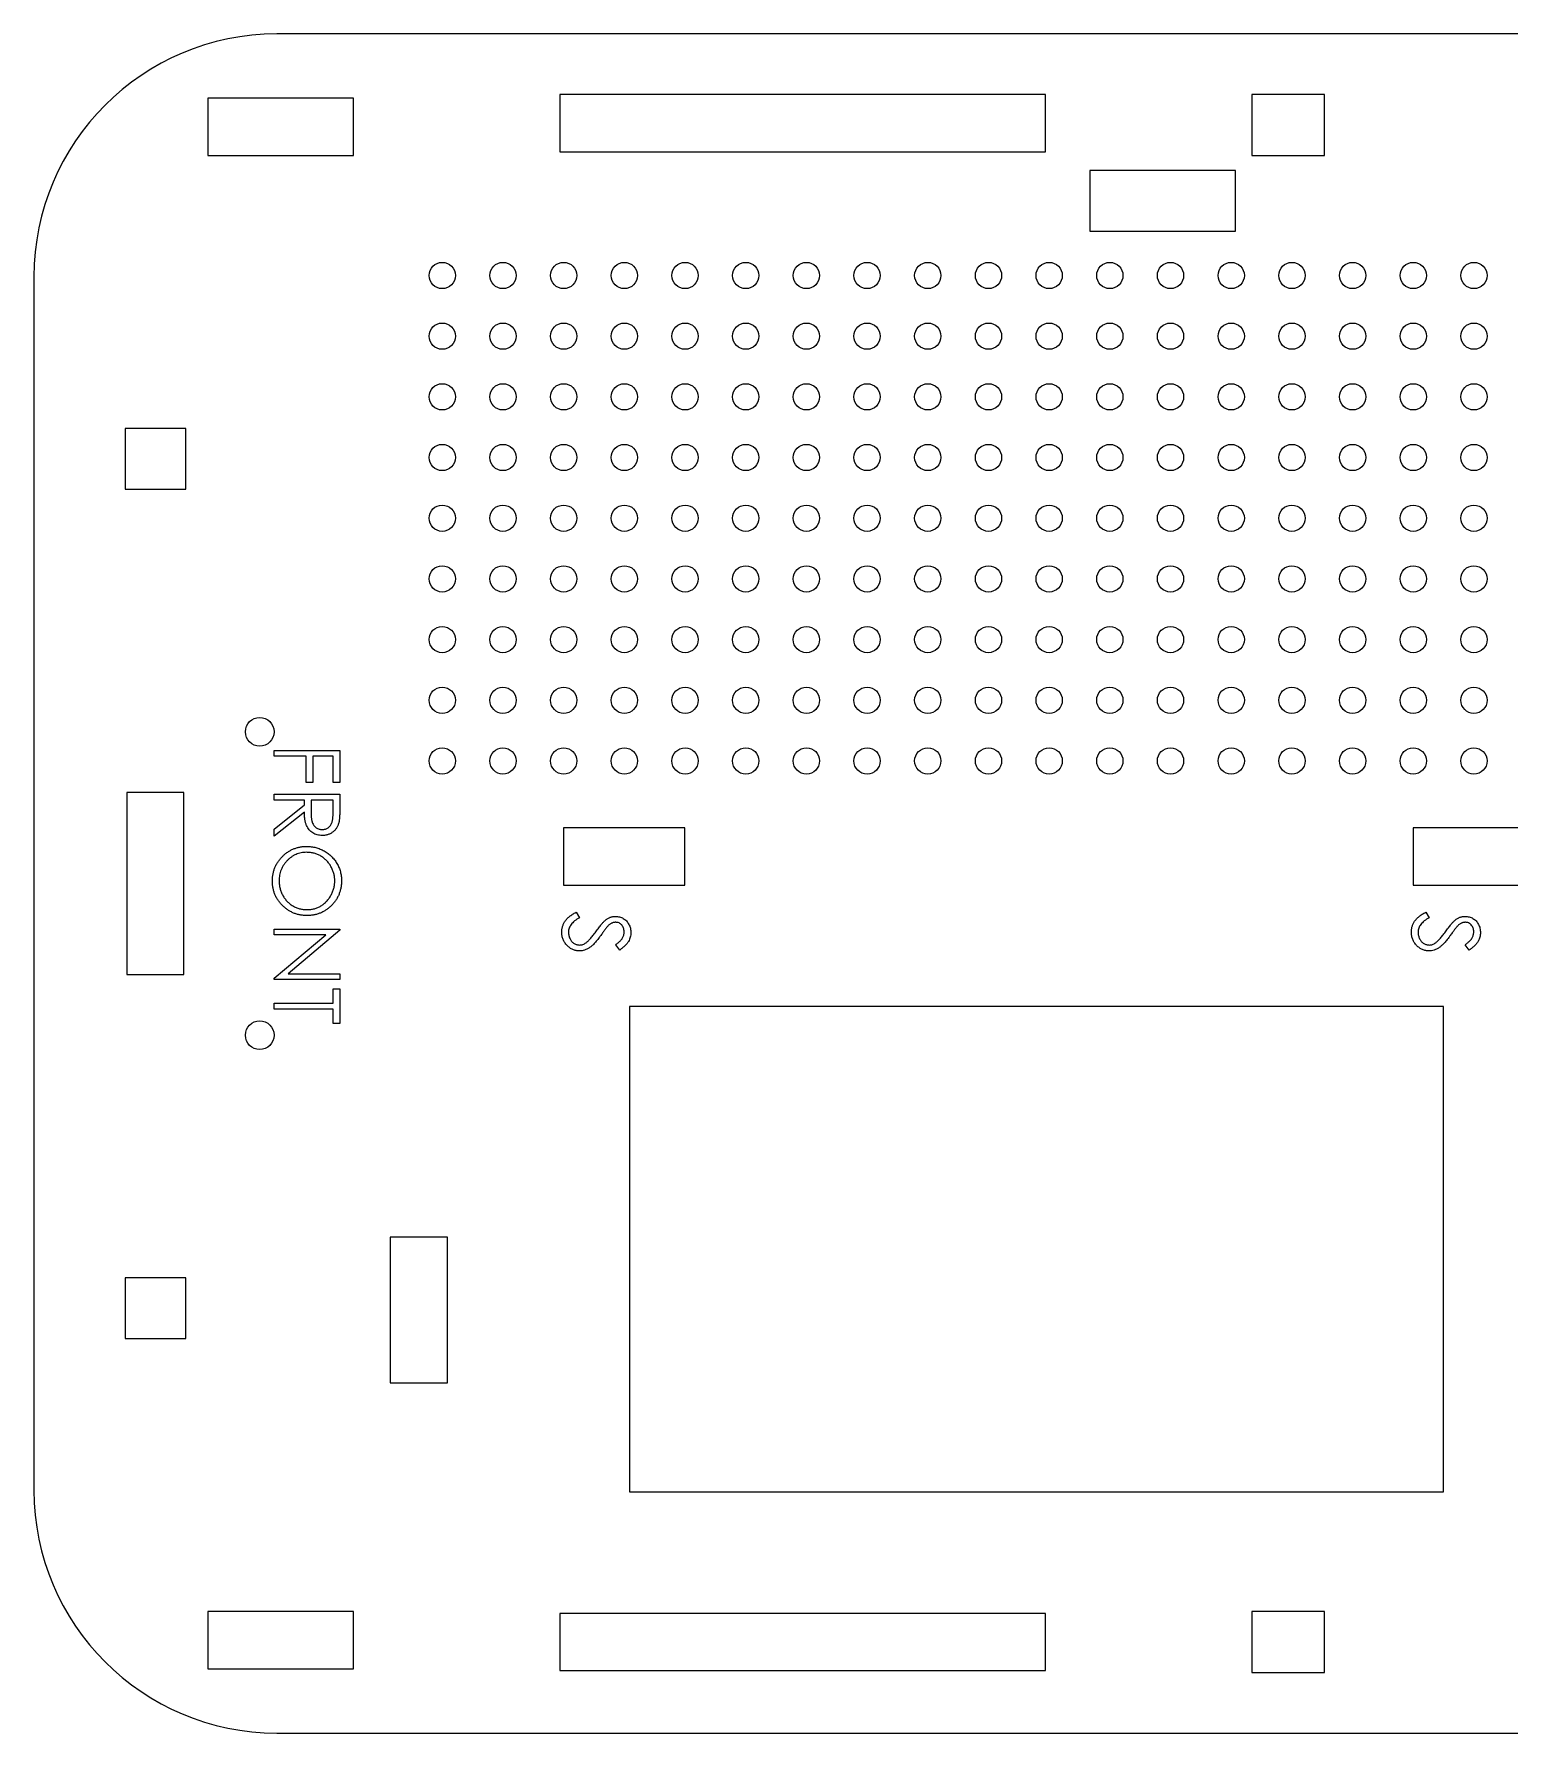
# Model space of a CAD drawing. Header units: inches. Extents: x -7.2 to 7.2, y -3.5 to 3.5.
# Drawn here: x -7.15 to -1.07, y -3.5 to 3.5 of the extents above; entities that cross this region are included whole.
import ezdxf

# ---------------------------------------------------------------- set-up
doc = ezdxf.new("R2010")
doc.units = ezdxf.units.IN
doc.header["$MEASUREMENT"] = 0

msp = doc.modelspace()

# ---------------------------------------------------------------- linework, layer by layer
at = {"color": 1, "linetype": 'Continuous', "lineweight": 5}
for p, q in [((6.15, 3.5), (-6.15, 3.5)), ((-5.8333, 3.236), (-6.4333, 3.236)), ((-6.4333, 3.236), (-6.4333, 3)), ((-5.8333, 3), (-5.8333, 3.236)), ((-2.9833, 3.25), (-4.9833, 3.25)), ((-4.9833, 3.25), (-4.9833, 3.014)), ((-2.9833, 3.014), (-2.9833, 3.25)), ((-1.8333, 3.25), (-2.1333, 3.25)), ((-2.1333, 3.25), (-2.1333, 3)), ((-1.8333, 3), (-1.8333, 3.25)), ((-4.9833, 3.014), (-2.9833, 3.014)), ((-6.4333, 3), (-5.8333, 3)), ((-2.1333, 3), (-1.8333, 3)), ((-2.2, 2.9375), (-2.8, 2.9375)), ((-2.8, 2.9375), (-2.8, 2.6875)), ((-2.2, 2.6875), (-2.2, 2.9375)), ((-2.8, 2.6875), (-2.2, 2.6875)), ((-7.15, 2.5), (-7.15, -2.5)), ((-6.525, 1.875), (-6.775, 1.875)), ((-6.775, 1.875), (-6.775, 1.625)), ((-6.525, 1.625), (-6.525, 1.875)), ((-6.775, 1.625), (-6.525, 1.625)), ((-6.5325, 0.375), (-6.7675, 0.375)), ((-6.7675, 0.375), (-6.7675, -0.375)), ((-6.5325, -0.375), (-6.5325, 0.375)), ((-4.469, 0.229), (-4.969, 0.229)), ((-4.969, 0.229), (-4.969, -0.007)), ((-4.469, -0.007), (-4.469, 0.229)), ((-0.969, 0.229), (-1.469, 0.229)), ((-1.469, 0.229), (-1.469, -0.007)), ((-4.969, -0.007), (-4.469, -0.007)), ((-1.469, -0.007), (-0.969, -0.007)), ((-6.7675, -0.375), (-6.5325, -0.375)), ((-6.1609, -0.3958), (-6.1609, -0.3903)), ((-1.343, -0.507), (-4.6964, -0.507)), ((-4.6964, -0.507), (-4.6964, -2.507)), ((-1.343, -2.507), (-1.343, -0.507)), ((-5.4464, -1.457), (-5.6824, -1.457)), ((-5.6824, -1.457), (-5.6824, -2.057)), ((-5.4464, -2.057), (-5.4464, -1.457)), ((-6.525, -1.625), (-6.775, -1.625)), ((-6.775, -1.625), (-6.775, -1.875)), ((-6.525, -1.875), (-6.525, -1.625)), ((-6.775, -1.875), (-6.525, -1.875)), ((-5.6824, -2.057), (-5.4464, -2.057)), ((-4.6964, -2.507), (-1.343, -2.507)), ((-5.8333, -3), (-6.4333, -3)), ((-6.4333, -3), (-6.4333, -3.236)), ((-5.8333, -3.236), (-5.8333, -3)), ((-2.9833, -3.007), (-4.9833, -3.007)), ((-4.9833, -3.007), (-4.9833, -3.243)), ((-2.9833, -3.243), (-2.9833, -3.007)), ((-1.8333, -3), (-2.1333, -3)), ((-2.1333, -3), (-2.1333, -3.25)), ((-1.8333, -3.25), (-1.8333, -3)), ((-6.4333, -3.236), (-5.8333, -3.236)), ((-4.9833, -3.243), (-2.9833, -3.243)), ((-2.1333, -3.25), (-1.8333, -3.25)), ((-6.15, -3.5), (6.15, -3.5))]:
    msp.add_line(p, q, dxfattribs=at)
at = {"color": 2, "linetype": 'Continuous', "lineweight": 5}
for p, q in [((-6.1609, 0.5486), (-5.8901, 0.5486)), ((-6.1609, 0.5243), (-6.1609, 0.5486)), ((-6.029, 0.5243), (-6.1609, 0.5243)), ((-6.029, 0.4167), (-6.029, 0.5243)), ((-6.0012, 0.5243), (-6.0012, 0.4167)), ((-5.9179, 0.5243), (-6.0012, 0.5243)), ((-5.9179, 0.4167), (-5.9179, 0.5243)), ((-5.8901, 0.5486), (-5.8901, 0.4167)), ((-6.1609, 0.3681), (-5.8901, 0.3681)), ((-6.1609, 0.3438), (-6.1609, 0.3681)), ((-6.0012, 0.4167), (-6.029, 0.4167)), ((-5.8901, 0.4167), (-5.9179, 0.4167)), ((-5.8901, 0.3681), (-5.8901, 0.3139)), ((-6.0359, 0.3438), (-6.1609, 0.3438)), ((-6.1609, 0.2245), (-6.0359, 0.324)), ((-6.0359, 0.2939), (-6.1609, 0.1944)), ((-6.0359, 0.324), (-6.0359, 0.3438)), ((-6.0082, 0.3438), (-6.0085, 0.2942)), ((-5.9179, 0.3438), (-6.0082, 0.3438)), ((-5.9179, 0.293), (-5.9179, 0.3438)), ((-6.1609, 0.1944), (-6.1609, 0.2245)), ((-4.9168, -0.1181), (-4.903, -0.141)), ((-1.4168, -0.1181), (-1.403, -0.141)), ((-6.1609, -0.1875), (-5.8901, -0.1875)), ((-6.1609, -0.2118), (-6.1609, -0.1875)), ((-5.8901, -0.1926), (-6.1033, -0.3715)), ((-5.8901, -0.1875), (-5.8901, -0.1926)), ((-6.1609, -0.3903), (-5.9483, -0.2118)), ((-5.9483, -0.2118), (-6.1609, -0.2118)), ((-4.7371, -0.2744), (-4.7537, -0.2524)), ((-1.2371, -0.2744), (-1.2537, -0.2524)), ((-5.8901, -0.3958), (-6.1609, -0.3958)), ((-6.1033, -0.3715), (-5.8901, -0.3715)), ((-5.8901, -0.3715), (-5.8901, -0.3958)), ((-5.9179, -0.434), (-5.8901, -0.434)), ((-5.9179, -0.4931), (-5.9179, -0.434)), ((-5.8901, -0.434), (-5.8901, -0.5764)), ((-6.1609, -0.5174), (-6.1609, -0.4931)), ((-6.1609, -0.4931), (-5.9179, -0.4931)), ((-5.9179, -0.5174), (-6.1609, -0.5174)), ((-5.9179, -0.5764), (-5.9179, -0.5174)), ((-5.8901, -0.5764), (-5.9179, -0.5764))]:
    msp.add_line(p, q, dxfattribs=at)
at = {"color": 1, "linetype": 'Continuous', "lineweight": 5}
for centre, radius in [((-5.468, 2.505), 0.0541), ((-5.218, 2.505), 0.0541), ((-4.968, 2.505), 0.0541), ((-4.718, 2.505), 0.0541), ((-4.468, 2.505), 0.0541), ((-4.218, 2.505), 0.0541), ((-3.968, 2.505), 0.0541), ((-3.718, 2.505), 0.0541), ((-3.468, 2.505), 0.0541), ((-3.218, 2.505), 0.0541), ((-2.968, 2.505), 0.0541), ((-2.718, 2.505), 0.0541), ((-2.468, 2.505), 0.0541), ((-2.218, 2.505), 0.0541), ((-1.968, 2.505), 0.0541), ((-1.718, 2.505), 0.0541), ((-1.468, 2.505), 0.0541), ((-1.218, 2.505), 0.0541), ((-5.468, 2.255), 0.0541), ((-5.218, 2.255), 0.0541), ((-4.968, 2.255), 0.0541), ((-4.718, 2.255), 0.0541), ((-4.468, 2.255), 0.0541), ((-4.218, 2.255), 0.0541), ((-3.968, 2.255), 0.0541), ((-3.718, 2.255), 0.0541), ((-3.468, 2.255), 0.0541), ((-3.218, 2.255), 0.0541), ((-2.968, 2.255), 0.0541), ((-2.718, 2.255), 0.0541), ((-2.468, 2.255), 0.0541), ((-2.218, 2.255), 0.0541), ((-1.968, 2.255), 0.0541), ((-1.718, 2.255), 0.0541), ((-1.468, 2.255), 0.0541), ((-1.218, 2.255), 0.0541), ((-5.468, 2.005), 0.0541), ((-5.218, 2.005), 0.0541), ((-4.968, 2.005), 0.0541), ((-4.718, 2.005), 0.0541), ((-4.468, 2.005), 0.0541), ((-4.218, 2.005), 0.0541), ((-3.968, 2.005), 0.0541), ((-3.718, 2.005), 0.0541), ((-3.468, 2.005), 0.0541), ((-3.218, 2.005), 0.0541), ((-2.968, 2.005), 0.0541), ((-2.718, 2.005), 0.0541), ((-2.468, 2.005), 0.0541), ((-2.218, 2.005), 0.0541), ((-1.968, 2.005), 0.0541), ((-1.718, 2.005), 0.0541), ((-1.468, 2.005), 0.0541), ((-1.218, 2.005), 0.0541), ((-5.468, 1.755), 0.0541), ((-5.218, 1.755), 0.0541), ((-4.968, 1.755), 0.0541), ((-4.718, 1.755), 0.0541), ((-4.468, 1.755), 0.0541), ((-4.218, 1.755), 0.0541), ((-3.968, 1.755), 0.0541), ((-3.718, 1.755), 0.0541), ((-3.468, 1.755), 0.0541), ((-3.218, 1.755), 0.0541), ((-2.968, 1.755), 0.0541), ((-2.718, 1.755), 0.0541), ((-2.468, 1.755), 0.0541), ((-2.218, 1.755), 0.0541), ((-1.968, 1.755), 0.0541), ((-1.718, 1.755), 0.0541), ((-1.468, 1.755), 0.0541), ((-1.218, 1.755), 0.0541), ((-5.468, 1.505), 0.0541), ((-5.218, 1.505), 0.0541), ((-4.968, 1.505), 0.0541), ((-4.718, 1.505), 0.0541), ((-4.468, 1.505), 0.0541), ((-4.218, 1.505), 0.0541), ((-3.968, 1.505), 0.0541), ((-3.718, 1.505), 0.0541), ((-3.468, 1.505), 0.0541), ((-3.218, 1.505), 0.0541), ((-2.968, 1.505), 0.0541), ((-2.718, 1.505), 0.0541), ((-2.468, 1.505), 0.0541), ((-2.218, 1.505), 0.0541), ((-1.968, 1.505), 0.0541), ((-1.718, 1.505), 0.0541), ((-1.468, 1.505), 0.0541), ((-1.218, 1.505), 0.0541), ((-5.468, 1.255), 0.0541), ((-5.218, 1.255), 0.0541), ((-4.968, 1.255), 0.0541), ((-4.718, 1.255), 0.0541), ((-4.468, 1.255), 0.0541), ((-4.218, 1.255), 0.0541), ((-3.968, 1.255), 0.0541), ((-3.718, 1.255), 0.0541), ((-3.468, 1.255), 0.0541), ((-3.218, 1.255), 0.0541), ((-2.968, 1.255), 0.0541), ((-2.718, 1.255), 0.0541), ((-2.468, 1.255), 0.0541), ((-2.218, 1.255), 0.0541), ((-1.968, 1.255), 0.0541), ((-1.718, 1.255), 0.0541), ((-1.468, 1.255), 0.0541), ((-1.218, 1.255), 0.0541), ((-5.468, 1.005), 0.0541), ((-5.218, 1.005), 0.0541), ((-4.968, 1.005), 0.0541), ((-4.718, 1.005), 0.0541), ((-4.468, 1.005), 0.0541), ((-4.218, 1.005), 0.0541), ((-3.968, 1.005), 0.0541), ((-3.718, 1.005), 0.0541), ((-3.468, 1.005), 0.0541), ((-3.218, 1.005), 0.0541), ((-2.968, 1.005), 0.0541), ((-2.718, 1.005), 0.0541), ((-2.468, 1.005), 0.0541), ((-2.218, 1.005), 0.0541), ((-1.968, 1.005), 0.0541), ((-1.718, 1.005), 0.0541), ((-1.468, 1.005), 0.0541), ((-1.218, 1.005), 0.0541), ((-5.468, 0.755), 0.0541), ((-5.218, 0.755), 0.0541), ((-4.968, 0.755), 0.0541), ((-4.718, 0.755), 0.0541), ((-4.468, 0.755), 0.0541), ((-4.218, 0.755), 0.0541), ((-3.968, 0.755), 0.0541), ((-3.718, 0.755), 0.0541), ((-3.468, 0.755), 0.0541), ((-3.218, 0.755), 0.0541), ((-2.968, 0.755), 0.0541), ((-2.718, 0.755), 0.0541), ((-2.468, 0.755), 0.0541), ((-2.218, 0.755), 0.0541), ((-1.968, 0.755), 0.0541), ((-1.718, 0.755), 0.0541), ((-1.468, 0.755), 0.0541), ((-1.218, 0.755), 0.0541), ((-6.22, 0.625), 0.0591), ((-5.468, 0.505), 0.0541), ((-5.218, 0.505), 0.0541), ((-4.968, 0.505), 0.0541), ((-4.718, 0.505), 0.0541), ((-4.468, 0.505), 0.0541), ((-4.218, 0.505), 0.0541), ((-3.968, 0.505), 0.0541), ((-3.718, 0.505), 0.0541), ((-3.468, 0.505), 0.0541), ((-3.218, 0.505), 0.0541), ((-2.968, 0.505), 0.0541), ((-2.718, 0.505), 0.0541), ((-2.468, 0.505), 0.0541), ((-2.218, 0.505), 0.0541), ((-1.968, 0.505), 0.0541), ((-1.718, 0.505), 0.0541), ((-1.468, 0.505), 0.0541), ((-1.218, 0.505), 0.0541), ((-6.22, -0.625), 0.0591)]:
    msp.add_circle(centre, radius, dxfattribs=at)
for centre, start, end in [((-6.15, 2.5), 90, 180), ((-6.15, -2.5), 180, 270)]:
    msp.add_arc(centre, 1, start, end, dxfattribs=at)
at = {"color": 2, "linetype": 'Continuous', "lineweight": 5}
for points, knots in [([(-5.9625, 0.1979), (-5.9661, 0.198), (-5.9732, 0.1983), (-5.9834, 0.2003), (-5.9929, 0.2037), (-6.0018, 0.2084), (-6.0097, 0.2143), (-6.0167, 0.2215), (-6.0226, 0.2298), (-6.0266, 0.2375), (-6.0292, 0.2444), (-6.0311, 0.2501), (-6.0325, 0.2562), (-6.0337, 0.2629), (-6.0347, 0.27), (-6.0354, 0.2775), (-6.0358, 0.2856), (-6.0359, 0.2911), (-6.0359, 0.2939)], [0, 0, 0, 0, 0.078775, 0.153711, 0.226699, 0.299172, 0.371166, 0.442978, 0.516334, 0.592857, 0.63351, 0.676624, 0.722915, 0.771971, 0.823829, 0.879386, 0.937952, 1, 1, 1, 1]), ([(-6.0085, 0.2942), (-6.0085, 0.2918), (-6.0085, 0.2874), (-6.0082, 0.2809), (-6.0079, 0.2748), (-6.0074, 0.2692), (-6.0067, 0.2641), (-6.0058, 0.2595), (-6.0048, 0.2553), (-6.0032, 0.2505), (-6.0007, 0.245), (-5.9971, 0.2391), (-5.9926, 0.2341), (-5.9875, 0.2298), (-5.9817, 0.2264), (-5.9756, 0.224), (-5.9691, 0.2225), (-5.9647, 0.2223), (-5.9625, 0.2222)], [0, 0, 0, 0, 0.071663, 0.138903, 0.20117, 0.259106, 0.312232, 0.360655, 0.405057, 0.445069, 0.51874, 0.589419, 0.658415, 0.727587, 0.796337, 0.863185, 0.930954, 1, 1, 1, 1]), ([(-5.9625, 0.2222), (-5.9603, 0.2223), (-5.956, 0.2225), (-5.9497, 0.224), (-5.9437, 0.2265), (-5.9381, 0.2299), (-5.933, 0.2341), (-5.9287, 0.2391), (-5.9251, 0.2445), (-5.9229, 0.2497), (-5.9215, 0.2543), (-5.9205, 0.2582), (-5.9197, 0.2627), (-5.919, 0.2678), (-5.9185, 0.2733), (-5.9181, 0.2794), (-5.9179, 0.286), (-5.9179, 0.2906), (-5.9179, 0.293)], [0, 0, 0, 0, 0.0688, 0.136337, 0.203757, 0.272787, 0.342622, 0.411089, 0.479278, 0.549403, 0.587739, 0.630725, 0.678947, 0.732559, 0.791155, 0.855313, 0.925101, 1, 1, 1, 1]), ([(-5.8901, 0.3139), (-5.8901, 0.3102), (-5.8901, 0.3033), (-5.8903, 0.2933), (-5.8906, 0.2843), (-5.891, 0.2762), (-5.8915, 0.269), (-5.8921, 0.2626), (-5.8928, 0.2572), (-5.8935, 0.254), (-5.8938, 0.2525)], [0, 0, 0, 0, 0.176258, 0.338434, 0.484822, 0.617158, 0.734698, 0.837385, 0.926372, 1, 1, 1, 1]), ([(-5.8938, 0.2525), (-5.8943, 0.2505), (-5.8953, 0.2466), (-5.8973, 0.2409), (-5.8997, 0.2356), (-5.9025, 0.2305), (-5.9057, 0.2257), (-5.9093, 0.2211), (-5.9133, 0.2169), (-5.9176, 0.213), (-5.9223, 0.2094), (-5.9273, 0.2064), (-5.9325, 0.2037), (-5.938, 0.2016), (-5.9438, 0.1999), (-5.9498, 0.1987), (-5.9561, 0.198), (-5.9604, 0.198), (-5.9625, 0.1979)], [0, 0, 0, 0, 0.064211, 0.127052, 0.188727, 0.249109, 0.309897, 0.370266, 0.430669, 0.492745, 0.554114, 0.615726, 0.676828, 0.738464, 0.801336, 0.865197, 0.931648, 1, 1, 1, 1]), ([(-6.1679, 0.01), (-6.1678, 0.0149), (-6.1675, 0.0246), (-6.1655, 0.0388), (-6.1623, 0.0524), (-6.1578, 0.0654), (-6.152, 0.0779), (-6.1448, 0.0897), (-6.1364, 0.101), (-6.1268, 0.1115), (-6.1163, 0.1212), (-6.1051, 0.1297), (-6.0933, 0.1368), (-6.0811, 0.1426), (-6.0683, 0.1472), (-6.0549, 0.1504), (-6.041, 0.1524), (-6.0315, 0.1527), (-6.0267, 0.1528)], [0, 0, 0, 0, 0.065823, 0.129755, 0.192084, 0.253475, 0.314589, 0.376095, 0.438845, 0.50309, 0.56732, 0.629682, 0.690981, 0.751436, 0.811993, 0.873142, 0.935632, 1, 1, 1, 1]), ([(-6.0267, 0.1528), (-6.0235, 0.1527), (-6.0171, 0.1527), (-6.0076, 0.1517), (-5.9982, 0.1502), (-5.9891, 0.1482), (-5.9801, 0.1455), (-5.9713, 0.1422), (-5.9626, 0.1384), (-5.9543, 0.134), (-5.9462, 0.1291), (-5.9385, 0.1237), (-5.9313, 0.1179), (-5.9245, 0.1117), (-5.9182, 0.105), (-5.9123, 0.098), (-5.9069, 0.0905), (-5.902, 0.0826), (-5.8975, 0.0744), (-5.8937, 0.066), (-5.8904, 0.0574), (-5.8878, 0.0487), (-5.8857, 0.0398), (-5.8843, 0.0307), (-5.8833, 0.0215), (-5.8832, 0.0153), (-5.8832, 0.0122)], [0, 0, 0, 0, 0.043213, 0.085881, 0.128132, 0.170168, 0.211938, 0.253861, 0.29602, 0.338574, 0.38115, 0.422821, 0.464245, 0.505121, 0.54615, 0.587164, 0.628522, 0.670271, 0.71197, 0.753242, 0.794029, 0.83487, 0.875486, 0.916539, 0.958, 1, 1, 1, 1]), ([(-6.0266, 0.1285), (-6.0305, 0.1284), (-6.0382, 0.1282), (-6.0495, 0.1265), (-6.0603, 0.1239), (-6.0707, 0.12), (-6.0806, 0.1152), (-6.09, 0.1092), (-6.099, 0.1022), (-6.1074, 0.0941), (-6.115, 0.0854), (-6.1217, 0.0761), (-6.1274, 0.0663), (-6.132, 0.0561), (-6.1357, 0.0454), (-6.1382, 0.0343), (-6.1399, 0.0228), (-6.14, 0.0149), (-6.1401, 0.011)], [0, 0, 0, 0, 0.064504, 0.126899, 0.187747, 0.24815, 0.308586, 0.369583, 0.431827, 0.49618, 0.560668, 0.623504, 0.68526, 0.746537, 0.808327, 0.870486, 0.934317, 1, 1, 1, 1]), ([(-5.9109, 0.011), (-5.911, 0.0135), (-5.911, 0.0186), (-5.9119, 0.0263), (-5.913, 0.0338), (-5.9147, 0.0412), (-5.917, 0.0484), (-5.9196, 0.0556), (-5.9228, 0.0627), (-5.9264, 0.0696), (-5.9304, 0.0764), (-5.9348, 0.0827), (-5.9395, 0.0887), (-5.9446, 0.0943), (-5.95, 0.0996), (-5.9556, 0.1045), (-5.9618, 0.1089), (-5.9681, 0.113), (-5.9748, 0.1166), (-5.9816, 0.1198), (-5.9887, 0.1225), (-5.9959, 0.1246), (-6.0033, 0.1264), (-6.0109, 0.1276), (-6.0187, 0.1284), (-6.024, 0.1284), (-6.0266, 0.1285)], [0, 0, 0, 0, 0.042024, 0.083647, 0.124987, 0.166252, 0.207707, 0.24936, 0.291742, 0.334482, 0.3772, 0.419541, 0.46103, 0.502083, 0.542879, 0.58379, 0.624854, 0.666216, 0.707392, 0.74855, 0.789649, 0.830735, 0.872067, 0.913991, 0.956497, 1, 1, 1, 1]), ([(-6.0254, -0.1319), (-6.0303, -0.1318), (-6.0399, -0.1316), (-6.054, -0.1296), (-6.0675, -0.1264), (-6.0805, -0.1219), (-6.0929, -0.116), (-6.1048, -0.1089), (-6.1161, -0.1005), (-6.1266, -0.0909), (-6.1363, -0.0804), (-6.1447, -0.0691), (-6.1519, -0.0574), (-6.1577, -0.0449), (-6.1623, -0.032), (-6.1655, -0.0185), (-6.1675, -0.0045), (-6.1678, 0.0051), (-6.1679, 0.01)], [0, 0, 0, 0, 0.0652225, 0.128561, 0.1903086, 0.2513624, 0.3123682, 0.3737656, 0.4362592, 0.5003909, 0.5645069, 0.6269518, 0.6884747, 0.7492613, 0.8101669, 0.8716789, 0.9347775, 1, 1, 1, 1]), ([(-6.1401, 0.011), (-6.1401, 0.0083), (-6.14, 0.003), (-6.1393, -0.0049), (-6.1381, -0.0127), (-6.1364, -0.0203), (-6.1343, -0.0277), (-6.1317, -0.035), (-6.1286, -0.0422), (-6.1251, -0.0491), (-6.1212, -0.0558), (-6.1169, -0.0622), (-6.1122, -0.0681), (-6.1072, -0.0737), (-6.1019, -0.079), (-6.0961, -0.0837), (-6.0901, -0.0882), (-6.0837, -0.0922), (-6.0771, -0.0959), (-6.0702, -0.099), (-6.0632, -0.1017), (-6.056, -0.1039), (-6.0486, -0.1056), (-6.041, -0.1067), (-6.0333, -0.1075), (-6.028, -0.1076), (-6.0254, -0.1076)], [0, 0, 0, 0, 0.043634, 0.08654, 0.129181, 0.171441, 0.213422, 0.255273, 0.297378, 0.33995, 0.382358, 0.423721, 0.464872, 0.505574, 0.546006, 0.586382, 0.627054, 0.668262, 0.709541, 0.750421, 0.79109, 0.832022, 0.873132, 0.914608, 0.956955, 1, 1, 1, 1]), ([(-5.8832, 0.0122), (-5.8833, 0.0071), (-5.8835, -0.0027), (-5.8855, -0.0172), (-5.8888, -0.031), (-5.8932, -0.0443), (-5.899, -0.0569), (-5.9061, -0.0688), (-5.9145, -0.0802), (-5.9241, -0.0907), (-5.9346, -0.1004), (-5.9458, -0.1088), (-5.9576, -0.116), (-5.97, -0.1218), (-5.983, -0.1264), (-5.9967, -0.1296), (-6.0108, -0.1316), (-6.0205, -0.1318), (-6.0254, -0.1319)], [0, 0, 0, 0, 0.066568, 0.130745, 0.193406, 0.254981, 0.316103, 0.377249, 0.439386, 0.503132, 0.566684, 0.628244, 0.689101, 0.749353, 0.810176, 0.871614, 0.934871, 1, 1, 1, 1]), ([(-6.0254, -0.1076), (-6.0227, -0.1076), (-6.0175, -0.1075), (-6.0098, -0.1067), (-6.0023, -0.1056), (-5.995, -0.1039), (-5.9879, -0.1017), (-5.9809, -0.099), (-5.9742, -0.0959), (-5.9677, -0.0923), (-5.9614, -0.0882), (-5.9554, -0.0837), (-5.9497, -0.0788), (-5.9444, -0.0736), (-5.9394, -0.0679), (-5.9347, -0.0619), (-5.9304, -0.0554), (-5.9264, -0.0486), (-5.9228, -0.0416), (-5.9196, -0.0344), (-5.917, -0.0271), (-5.9147, -0.0197), (-5.913, -0.0122), (-5.9119, -0.0045), (-5.911, 0.0032), (-5.911, 0.0084), (-5.9109, 0.011)], [0, 0, 0, 0, 0.042915, 0.08513, 0.126474, 0.167454, 0.207977, 0.248251, 0.288752, 0.329672, 0.370539, 0.411131, 0.451821, 0.492409, 0.533489, 0.575266, 0.617444, 0.660675, 0.703944, 0.746872, 0.789084, 0.831392, 0.873237, 0.915165, 0.95738, 1, 1, 1, 1]), ([(-4.9759, -0.2005), (-4.9759, -0.1984), (-4.9758, -0.1944), (-4.9751, -0.1884), (-4.9741, -0.1825), (-4.9726, -0.1768), (-4.9707, -0.1712), (-4.9684, -0.1658), (-4.9656, -0.1605), (-4.9624, -0.1553), (-4.9586, -0.1503), (-4.9543, -0.1454), (-4.9495, -0.1405), (-4.944, -0.1358), (-4.9381, -0.1312), (-4.9315, -0.1267), (-4.9244, -0.1223), (-4.9193, -0.1195), (-4.9168, -0.1181)], [0, 0, 0, 0, 0.057212, 0.113703, 0.168689, 0.224163, 0.278727, 0.333804, 0.389255, 0.445409, 0.503295, 0.564269, 0.627954, 0.695021, 0.765359, 0.839602, 0.917533, 1, 1, 1, 1]), ([(-4.7957, -0.1506), (-4.7941, -0.1494), (-4.7909, -0.1471), (-4.786, -0.1439), (-4.781, -0.1413), (-4.7759, -0.1392), (-4.7707, -0.1375), (-4.7653, -0.1363), (-4.7599, -0.1356), (-4.7563, -0.1355), (-4.7544, -0.1355)], [0, 0, 0, 0, 0.133507, 0.262559, 0.388264, 0.512667, 0.633722, 0.755394, 0.877553, 1, 1, 1, 1]), ([(-4.7544, -0.1355), (-4.7516, -0.1356), (-4.7459, -0.1358), (-4.7376, -0.1375), (-4.7297, -0.1401), (-4.7223, -0.1439), (-4.7154, -0.1487), (-4.7092, -0.1543), (-4.7039, -0.1609), (-4.6994, -0.1682), (-4.6958, -0.1762), (-4.6931, -0.1845), (-4.6916, -0.1933), (-4.6913, -0.1992), (-4.6912, -0.2022)], [0, 0, 0, 0, 0.083795, 0.165799, 0.246309, 0.327739, 0.408782, 0.48971, 0.57138, 0.655987, 0.741493, 0.826526, 0.911979, 1, 1, 1, 1]), ([(-1.4759, -0.2005), (-1.4759, -0.1984), (-1.4758, -0.1944), (-1.4751, -0.1884), (-1.4741, -0.1825), (-1.4726, -0.1768), (-1.4707, -0.1712), (-1.4684, -0.1658), (-1.4656, -0.1605), (-1.4624, -0.1553), (-1.4586, -0.1503), (-1.4543, -0.1454), (-1.4495, -0.1405), (-1.444, -0.1358), (-1.4381, -0.1312), (-1.4315, -0.1267), (-1.4244, -0.1223), (-1.4193, -0.1195), (-1.4168, -0.1181)], [0, 0, 0, 0, 0.057212, 0.113703, 0.168689, 0.224163, 0.278727, 0.333804, 0.389255, 0.445409, 0.503295, 0.564269, 0.627954, 0.695021, 0.765359, 0.839602, 0.917533, 1, 1, 1, 1]), ([(-1.2957, -0.1506), (-1.2941, -0.1494), (-1.2909, -0.1471), (-1.286, -0.1439), (-1.281, -0.1413), (-1.2759, -0.1392), (-1.2707, -0.1375), (-1.2653, -0.1363), (-1.2599, -0.1356), (-1.2563, -0.1355), (-1.2544, -0.1355)], [0, 0, 0, 0, 0.133507, 0.262559, 0.388264, 0.512667, 0.633722, 0.755394, 0.877553, 1, 1, 1, 1]), ([(-1.2544, -0.1355), (-1.2516, -0.1356), (-1.2459, -0.1358), (-1.2376, -0.1375), (-1.2297, -0.1401), (-1.2223, -0.1439), (-1.2154, -0.1487), (-1.2092, -0.1543), (-1.2039, -0.1609), (-1.1994, -0.1682), (-1.1958, -0.1762), (-1.1931, -0.1845), (-1.1916, -0.1933), (-1.1913, -0.1992), (-1.1912, -0.2022)], [0, 0, 0, 0, 0.083795, 0.165799, 0.246309, 0.327739, 0.408782, 0.48971, 0.57138, 0.655987, 0.741493, 0.826526, 0.911979, 1, 1, 1, 1]), ([(-4.9026, -0.2778), (-4.9051, -0.2778), (-4.9099, -0.2777), (-4.9169, -0.2765), (-4.9238, -0.2748), (-4.9304, -0.2723), (-4.9368, -0.2691), (-4.9429, -0.2653), (-4.9487, -0.2606), (-4.9542, -0.2554), (-4.9593, -0.2496), (-4.9638, -0.2435), (-4.9675, -0.2371), (-4.9706, -0.2303), (-4.973, -0.2233), (-4.9747, -0.216), (-4.9758, -0.2083), (-4.9759, -0.2031), (-4.9759, -0.2005)], [0, 0, 0, 0, 0.061476, 0.121758, 0.180894, 0.240223, 0.300072, 0.360849, 0.423479, 0.488323, 0.553599, 0.617217, 0.679866, 0.742223, 0.804691, 0.868277, 0.93303, 1, 1, 1, 1]), ([(-4.903, -0.141), (-4.9066, -0.1431), (-4.9134, -0.1472), (-4.9227, -0.154), (-4.9305, -0.1611), (-4.9369, -0.1684), (-4.942, -0.176), (-4.9455, -0.1839), (-4.9478, -0.1921), (-4.948, -0.1977), (-4.9482, -0.2005)], [0, 0, 0, 0, 0.159004, 0.304646, 0.438547, 0.562322, 0.677433, 0.786897, 0.893611, 1, 1, 1, 1]), ([(-4.9482, -0.2005), (-4.9481, -0.2028), (-4.948, -0.2076), (-4.9467, -0.2145), (-4.9448, -0.2212), (-4.942, -0.2276), (-4.9386, -0.2336), (-4.9346, -0.2388), (-4.9301, -0.2433), (-4.925, -0.247), (-4.9196, -0.2499), (-4.914, -0.252), (-4.9082, -0.2533), (-4.9042, -0.2534), (-4.9023, -0.2535)], [0, 0, 0, 0, 0.091273, 0.180948, 0.270115, 0.360191, 0.448386, 0.532718, 0.613894, 0.694049, 0.772792, 0.849175, 0.92396, 1, 1, 1, 1]), ([(-4.8757, -0.2438), (-4.8741, -0.2426), (-4.8709, -0.2401), (-4.8661, -0.2356), (-4.861, -0.2306), (-4.8557, -0.2248), (-4.8502, -0.2183), (-4.8445, -0.2112), (-4.8385, -0.2034), (-4.8345, -0.1978), (-4.8325, -0.195)], [0, 0, 0, 0, 0.090283, 0.190095, 0.29918, 0.418913, 0.54837, 0.688782, 0.839076, 1, 1, 1, 1]), ([(-4.8325, -0.195), (-4.8305, -0.1921), (-4.8266, -0.1867), (-4.8208, -0.1791), (-4.8155, -0.1723), (-4.8108, -0.1662), (-4.8063, -0.1611), (-4.8025, -0.1568), (-4.799, -0.1534), (-4.7967, -0.1515), (-4.7957, -0.1506)], [0, 0, 0, 0, 0.181532, 0.347075, 0.495559, 0.629077, 0.745524, 0.845834, 0.930783, 1, 1, 1, 1]), ([(-4.7883, -0.1776), (-4.7888, -0.1782), (-4.7901, -0.1796), (-4.7921, -0.1822), (-4.7947, -0.1856), (-4.7978, -0.1897), (-4.8014, -0.1947), (-4.8055, -0.2005), (-4.8102, -0.207), (-4.8135, -0.2116), (-4.8152, -0.214)], [0, 0, 0, 0, 0.052594, 0.124952, 0.218094, 0.333502, 0.468789, 0.624938, 0.801683, 1, 1, 1, 1]), ([(-4.7533, -0.1598), (-4.7547, -0.1598), (-4.7576, -0.1599), (-4.7619, -0.1607), (-4.7662, -0.1619), (-4.7705, -0.1636), (-4.7748, -0.1659), (-4.7792, -0.1691), (-4.7837, -0.173), (-4.7867, -0.176), (-4.7883, -0.1776)], [0, 0, 0, 0, 0.107316, 0.214807, 0.323387, 0.434596, 0.553285, 0.685984, 0.834209, 1, 1, 1, 1]), ([(-4.7537, -0.2524), (-4.752, -0.2511), (-4.7487, -0.2485), (-4.7441, -0.2446), (-4.7399, -0.241), (-4.7362, -0.2374), (-4.7329, -0.234), (-4.7301, -0.2308), (-4.7277, -0.2276), (-4.7252, -0.2237), (-4.7227, -0.2188), (-4.7206, -0.2126), (-4.7192, -0.2061), (-4.7191, -0.2017), (-4.719, -0.1995)], [0, 0, 0, 0, 0.098472, 0.189635, 0.274192, 0.352193, 0.423211, 0.488565, 0.548489, 0.601458, 0.701219, 0.800394, 0.898542, 1, 1, 1, 1]), ([(-4.719, -0.1995), (-4.7191, -0.1967), (-4.7193, -0.1913), (-4.7212, -0.1836), (-4.7244, -0.1767), (-4.7287, -0.1708), (-4.7339, -0.1659), (-4.7398, -0.1623), (-4.7464, -0.1602), (-4.751, -0.1599), (-4.7533, -0.1598)], [0, 0, 0, 0, 0.143073, 0.275903, 0.402371, 0.528414, 0.650356, 0.765895, 0.880774, 1, 1, 1, 1]), ([(-4.6912, -0.2022), (-4.6913, -0.2054), (-4.6915, -0.2117), (-4.6935, -0.2211), (-4.6966, -0.2301), (-4.7002, -0.2373), (-4.7037, -0.243), (-4.707, -0.2473), (-4.7107, -0.2516), (-4.715, -0.2561), (-4.7198, -0.2606), (-4.7251, -0.2652), (-4.7308, -0.2698), (-4.735, -0.2728), (-4.7371, -0.2744)], [0, 0, 0, 0, 0.107235, 0.21266, 0.318816, 0.426781, 0.483635, 0.543594, 0.608299, 0.67712, 0.75068, 0.82871, 0.912188, 1, 1, 1, 1]), ([(-1.4026, -0.2778), (-1.4051, -0.2778), (-1.4099, -0.2777), (-1.4169, -0.2765), (-1.4238, -0.2748), (-1.4304, -0.2723), (-1.4368, -0.2691), (-1.4429, -0.2653), (-1.4487, -0.2606), (-1.4542, -0.2554), (-1.4593, -0.2496), (-1.4638, -0.2435), (-1.4675, -0.2371), (-1.4706, -0.2303), (-1.473, -0.2233), (-1.4747, -0.216), (-1.4758, -0.2083), (-1.4759, -0.2031), (-1.4759, -0.2005)], [0, 0, 0, 0, 0.061476, 0.121758, 0.180894, 0.240223, 0.300072, 0.360849, 0.423479, 0.488323, 0.553599, 0.617217, 0.679866, 0.742223, 0.804691, 0.868277, 0.93303, 1, 1, 1, 1]), ([(-1.403, -0.141), (-1.4066, -0.1431), (-1.4134, -0.1472), (-1.4227, -0.154), (-1.4305, -0.1611), (-1.4369, -0.1684), (-1.442, -0.176), (-1.4455, -0.1839), (-1.4478, -0.1921), (-1.448, -0.1977), (-1.4482, -0.2005)], [0, 0, 0, 0, 0.159004, 0.304646, 0.438547, 0.562322, 0.677433, 0.786897, 0.893611, 1, 1, 1, 1]), ([(-1.4482, -0.2005), (-1.4481, -0.2028), (-1.448, -0.2076), (-1.4467, -0.2145), (-1.4448, -0.2212), (-1.442, -0.2276), (-1.4386, -0.2336), (-1.4346, -0.2388), (-1.4301, -0.2433), (-1.425, -0.247), (-1.4196, -0.2499), (-1.414, -0.252), (-1.4082, -0.2533), (-1.4042, -0.2534), (-1.4023, -0.2535)], [0, 0, 0, 0, 0.091273, 0.180948, 0.270115, 0.360191, 0.448386, 0.532718, 0.613894, 0.694049, 0.772792, 0.849175, 0.92396, 1, 1, 1, 1]), ([(-1.3757, -0.2438), (-1.3741, -0.2426), (-1.3709, -0.2401), (-1.3661, -0.2356), (-1.361, -0.2306), (-1.3557, -0.2248), (-1.3502, -0.2183), (-1.3445, -0.2112), (-1.3385, -0.2034), (-1.3345, -0.1978), (-1.3325, -0.195)], [0, 0, 0, 0, 0.090283, 0.190095, 0.29918, 0.418913, 0.54837, 0.688782, 0.839076, 1, 1, 1, 1]), ([(-1.3325, -0.195), (-1.3305, -0.1921), (-1.3266, -0.1867), (-1.3208, -0.1791), (-1.3155, -0.1723), (-1.3108, -0.1662), (-1.3063, -0.1611), (-1.3025, -0.1568), (-1.299, -0.1534), (-1.2967, -0.1515), (-1.2957, -0.1506)], [0, 0, 0, 0, 0.181532, 0.3470753, 0.4955587, 0.6290766, 0.7455243, 0.8458336, 0.9307831, 1, 1, 1, 1]), ([(-1.2883, -0.1776), (-1.2888, -0.1782), (-1.2901, -0.1796), (-1.2921, -0.1822), (-1.2947, -0.1856), (-1.2978, -0.1897), (-1.3014, -0.1947), (-1.3055, -0.2005), (-1.3102, -0.207), (-1.3135, -0.2116), (-1.3152, -0.214)], [0, 0, 0, 0, 0.052594, 0.124952, 0.218094, 0.333502, 0.468789, 0.624938, 0.801683, 1, 1, 1, 1]), ([(-1.2533, -0.1598), (-1.2547, -0.1598), (-1.2576, -0.1599), (-1.2619, -0.1607), (-1.2662, -0.1619), (-1.2705, -0.1636), (-1.2748, -0.1659), (-1.2792, -0.1691), (-1.2837, -0.173), (-1.2867, -0.176), (-1.2883, -0.1776)], [0, 0, 0, 0, 0.107316, 0.214807, 0.323387, 0.434596, 0.553285, 0.685984, 0.834209, 1, 1, 1, 1]), ([(-1.2537, -0.2524), (-1.252, -0.2511), (-1.2487, -0.2485), (-1.2441, -0.2446), (-1.2399, -0.241), (-1.2362, -0.2374), (-1.2329, -0.234), (-1.2301, -0.2308), (-1.2277, -0.2276), (-1.2252, -0.2237), (-1.2227, -0.2188), (-1.2206, -0.2126), (-1.2192, -0.2061), (-1.2191, -0.2017), (-1.219, -0.1995)], [0, 0, 0, 0, 0.098472, 0.189635, 0.274192, 0.352193, 0.423211, 0.488565, 0.548489, 0.601458, 0.701219, 0.800394, 0.898542, 1, 1, 1, 1]), ([(-1.219, -0.1995), (-1.2191, -0.1967), (-1.2193, -0.1913), (-1.2212, -0.1836), (-1.2244, -0.1767), (-1.2287, -0.1708), (-1.2339, -0.1659), (-1.2398, -0.1623), (-1.2464, -0.1602), (-1.251, -0.1599), (-1.2533, -0.1598)], [0, 0, 0, 0, 0.143073, 0.275903, 0.402371, 0.528414, 0.650356, 0.765895, 0.880774, 1, 1, 1, 1]), ([(-1.1912, -0.2022), (-1.1913, -0.2054), (-1.1915, -0.2117), (-1.1935, -0.2211), (-1.1966, -0.2301), (-1.2002, -0.2373), (-1.2037, -0.243), (-1.207, -0.2473), (-1.2107, -0.2516), (-1.215, -0.2561), (-1.2198, -0.2606), (-1.2251, -0.2652), (-1.2308, -0.2698), (-1.235, -0.2728), (-1.2371, -0.2744)], [0, 0, 0, 0, 0.107235, 0.21266, 0.318816, 0.426781, 0.483635, 0.543594, 0.608299, 0.67712, 0.75068, 0.82871, 0.912188, 1, 1, 1, 1]), ([(-4.8152, -0.214), (-4.8174, -0.217), (-4.8215, -0.2227), (-4.8277, -0.2308), (-4.8338, -0.2381), (-4.8397, -0.2447), (-4.8454, -0.2507), (-4.851, -0.2559), (-4.8563, -0.2604), (-4.8632, -0.2653), (-4.8716, -0.2703), (-4.8819, -0.2746), (-4.8923, -0.2773), (-4.8992, -0.2777), (-4.9026, -0.2778)], [0, 0, 0, 0, 0.096972, 0.187773, 0.272396, 0.351321, 0.424335, 0.491909, 0.554233, 0.611268, 0.716348, 0.81454, 0.908495, 1, 1, 1, 1]), ([(-4.9023, -0.2535), (-4.9, -0.2534), (-4.8954, -0.2532), (-4.8887, -0.2512), (-4.882, -0.2481), (-4.8778, -0.2453), (-4.8757, -0.2438)], [0, 0, 0, 0, 0.234723, 0.477158, 0.728556, 1, 1, 1, 1]), ([(-1.3152, -0.214), (-1.3174, -0.217), (-1.3215, -0.2227), (-1.3277, -0.2308), (-1.3338, -0.2381), (-1.3397, -0.2447), (-1.3454, -0.2507), (-1.351, -0.2559), (-1.3563, -0.2604), (-1.3632, -0.2653), (-1.3716, -0.2703), (-1.3819, -0.2746), (-1.3923, -0.2773), (-1.3992, -0.2777), (-1.4026, -0.2778)], [0, 0, 0, 0, 0.096972, 0.187773, 0.272396, 0.351321, 0.424335, 0.491909, 0.554233, 0.611268, 0.716348, 0.81454, 0.908495, 1, 1, 1, 1]), ([(-1.4023, -0.2535), (-1.4, -0.2534), (-1.3954, -0.2532), (-1.3887, -0.2512), (-1.382, -0.2481), (-1.3778, -0.2453), (-1.3757, -0.2438)], [0, 0, 0, 0, 0.234723, 0.477158, 0.728556, 1, 1, 1, 1])]:
    msp.add_open_spline(points, degree=3, knots=knots, dxfattribs=at)

doc.saveas('drawing.dxf')
